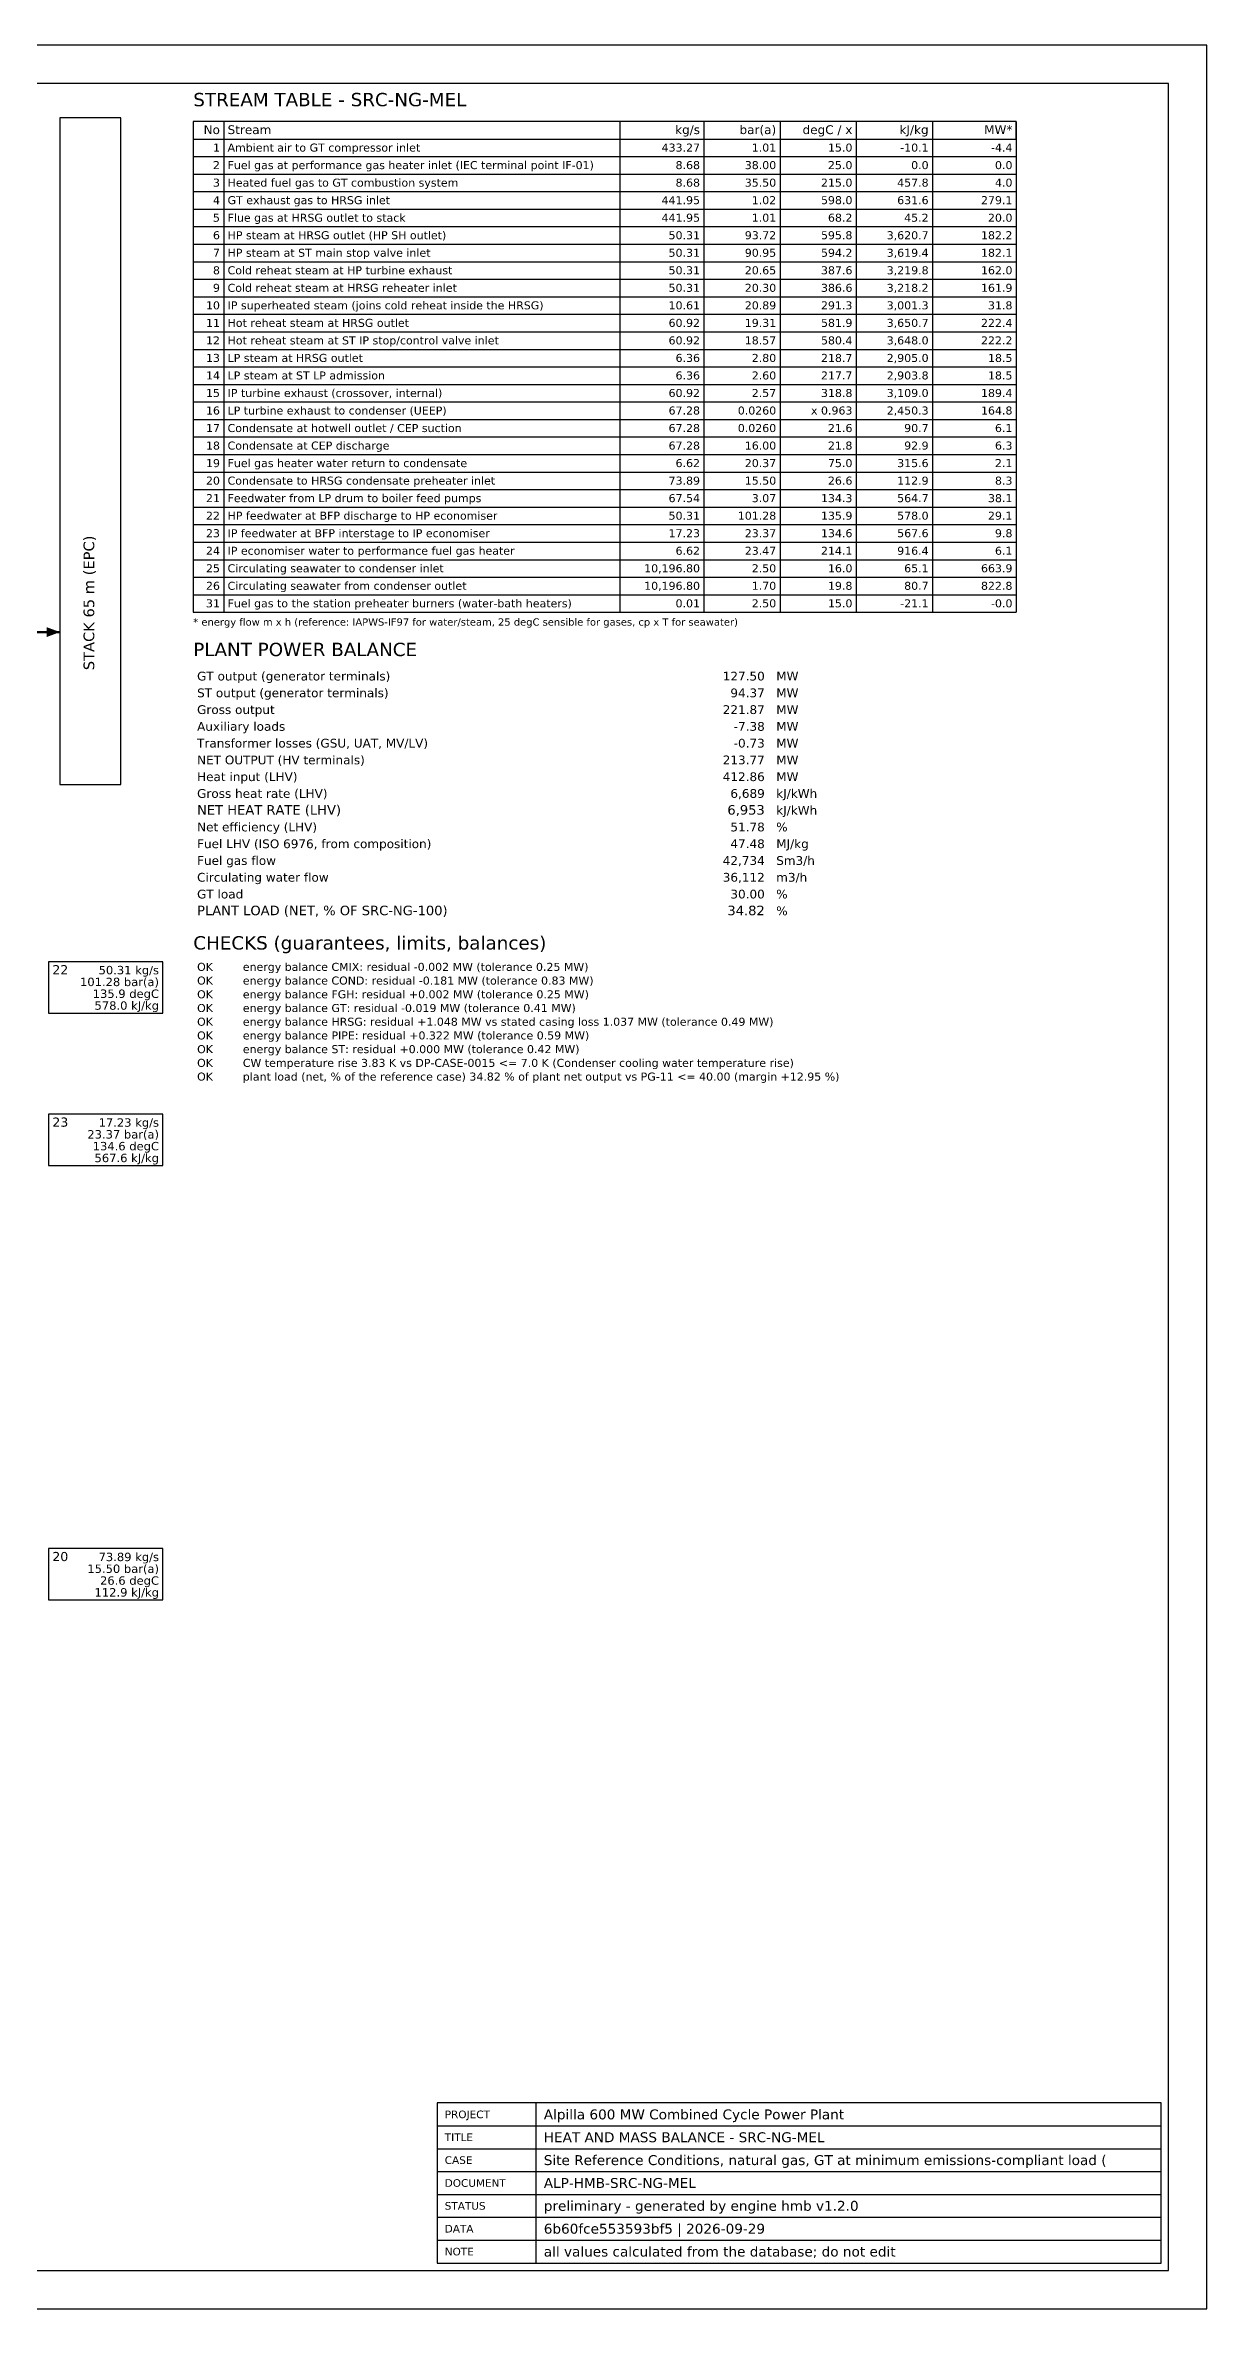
# Model space of a CAD drawing. Header units: millimetres. Extents: x 0 to 841, y 0 to 594.
# Drawn here: x 536 to 841, y 0 to 594 of the extents above; entities that cross this region are included whole.
import ezdxf
from ezdxf.enums import TextEntityAlignment as Align

# ---------------------------------------------------------------- set-up
doc = ezdxf.new("R2010")
doc.units = ezdxf.units.MM
for name, color, linetype in [('BORDER', 7, 'CONTINUOUS'), ('HMB-DATA', 8, 'Continuous'), ('HMB-EQPT', 7, 'Continuous'), ('HMB-GAS', 34, 'Continuous'), ('HMB-TABLE', 7, 'Continuous'), ('HMB-TAG', 7, 'Continuous'), ('TITLE', 7, 'CONTINUOUS')]:
    doc.layers.add(name, color=color, linetype=linetype)
doc.styles.add('ALPILLA', font='DejaVuSans.ttf')

msp = doc.modelspace()

# ---------------------------------------------------------------- hatches: boundary and pattern name
at = {"layer": 'HMB-GAS'}
h = msp.add_hatch(color=256, dxfattribs=at)
h.dxf.hatch_style = 1
h.paths.add_polyline_path([(540, 440), (536.5, 438.7), (536.5, 441.3)])

# ---------------------------------------------------------------- linework, layer by layer
at = {"layer": 'BORDER'}
for points in [[(0, 0), (841, 0), (841, 594), (0, 594)], [(10, 10), (831, 10), (831, 584), (10, 584)]]:
    msp.add_lwpolyline(points, close=True, dxfattribs=at)
at = {"layer": 'HMB-DATA'}
for points in [[(575, 574), (575, 445.2)], [(583, 574), (583, 445.2)], [(687, 574), (687, 445.2)], [(709, 574), (709, 445.2)], [(729, 574), (729, 445.2)], [(749, 574), (749, 445.2)], [(769, 574), (769, 445.2)], [(791, 574), (791, 445.2)], [(575, 564.8), (791, 564.8)], [(575, 560.2), (791, 560.2)], [(575, 555.6), (791, 555.6)], [(575, 551), (791, 551)], [(575, 546.4), (791, 546.4)], [(575, 541.8), (791, 541.8)], [(575, 537.2), (791, 537.2)], [(575, 532.6), (791, 532.6)], [(575, 528), (791, 528)], [(575, 523.4), (791, 523.4)], [(575, 518.8), (791, 518.8)], [(575, 514.2), (791, 514.2)], [(575, 509.6), (791, 509.6)], [(575, 505), (791, 505)], [(575, 500.4), (791, 500.4)], [(575, 495.8), (791, 495.8)], [(575, 491.2), (791, 491.2)], [(575, 486.6), (791, 486.6)], [(575, 482), (791, 482)], [(575, 477.4), (791, 477.4)], [(575, 472.8), (791, 472.8)], [(575, 468.2), (791, 468.2)], [(575, 463.6), (791, 463.6)], [(575, 459), (791, 459)], [(575, 454.4), (791, 454.4)], [(575, 449.8), (791, 449.8)], [(575, 445.2), (791, 445.2)]]:
    msp.add_lwpolyline(points, dxfattribs=at)
for points in [[(537, 340), (567, 340), (567, 353.5), (537, 353.5)], [(537, 300), (567, 300), (567, 313.5), (537, 313.5)], [(537, 186), (567, 186), (567, 199.5), (537, 199.5)]]:
    msp.add_lwpolyline(points, close=True, dxfattribs=at)
at = {"layer": 'HMB-EQPT'}
msp.add_lwpolyline([(540, 400), (556, 400), (556, 575), (540, 575)], close=True, dxfattribs=at)
at = {"layer": 'HMB-GAS', "lineweight": 50}
msp.add_lwpolyline([(520, 440), (540, 440)], dxfattribs=at)
at = {"layer": 'HMB-TABLE'}
msp.add_lwpolyline([(575, 569.4), (791, 569.4), (791, 574), (575, 574)], close=True, dxfattribs=at)
at = {"layer": 'TITLE'}
for p, q in [((665, 12), (665, 54)), ((639, 48), (829, 48)), ((639, 42), (829, 42)), ((639, 36), (829, 36)), ((639, 30), (829, 30)), ((639, 24), (829, 24)), ((639, 18), (829, 18))]:
    msp.add_line(p, q, dxfattribs=at)
msp.add_lwpolyline([(639, 12), (829, 12), (829, 54), (639, 54)], close=True, dxfattribs=at)

# ---------------------------------------------------------------- texts
at = {"layer": 'HMB-DATA', "style": 'ALPILLA'}
msp.add_text('* energy flow m x h (reference: IAPWS-IF97 for water/steam, 25 degC sensible for gases, cp x T for seawater)', height=1.9, dxfattribs=at).set_placement((575, 441.7))
for s, p in [('50.31 kg/s', (566, 350.2)), ('101.28 bar(a)', (566, 347.1)), ('135.9 degC', (566, 344)), ('578.0 kJ/kg', (566, 340.9)), ('23.37 bar(a)', (566, 307.1)), ('17.23 kg/s', (566, 310.2)), ('134.6 degC', (566, 304)), ('567.6 kJ/kg', (566, 300.9)), ('73.89 kg/s', (566, 196.2)), ('15.50 bar(a)', (566, 193.1)), ('26.6 degC', (566, 190)), ('112.9 kJ/kg', (566, 186.9))]:
    msp.add_text(s, height=2.2, dxfattribs=at).set_placement(p, align=Align.RIGHT)
at = {"layer": 'HMB-EQPT', "style": 'ALPILLA'}
msp.add_text('STACK 65 m (EPC)', height=2.8, rotation=90, dxfattribs=at).set_placement((549, 430))
at = {"layer": 'HMB-TABLE', "style": 'ALPILLA'}
for s, height, p in [('STREAM TABLE - SRC-NG-MEL', 3.5, (575, 578)), ('Stream', 2.3, (584, 570.7)), ('Ambient air to GT compressor inlet', 2.1, (584, 566.1)), ('Fuel gas at performance gas heater inlet (IEC terminal point IF-01)', 2.1, (584, 561.5)), ('Heated fuel gas to GT combustion system', 2.1, (584, 556.9)), ('GT exhaust gas to HRSG inlet', 2.1, (584, 552.3)), ('Flue gas at HRSG outlet to stack', 2.1, (584, 547.7)), ('HP steam at HRSG outlet (HP SH outlet)', 2.1, (584, 543.1)), ('HP steam at ST main stop valve inlet', 2.1, (584, 538.5)), ('Cold reheat steam at HP turbine exhaust', 2.1, (584, 533.9)), ('Cold reheat steam at HRSG reheater inlet', 2.1, (584, 529.3)), ('IP superheated steam (joins cold reheat inside the HRSG)', 2.1, (584, 524.7)), ('Hot reheat steam at HRSG outlet', 2.1, (584, 520.1)), ('Hot reheat steam at ST IP stop/control valve inlet', 2.1, (584, 515.5)), ('LP steam at HRSG outlet', 2.1, (584, 510.9)), ('LP steam at ST LP admission', 2.1, (584, 506.3)), ('IP turbine exhaust (crossover, internal)', 2.1, (584, 501.7)), ('LP turbine exhaust to condenser (UEEP)', 2.1, (584, 497.1)), ('Condensate at hotwell outlet / CEP suction', 2.1, (584, 492.5)), ('Condensate at CEP discharge', 2.1, (584, 487.9)), ('Fuel gas heater water return to condensate', 2.1, (584, 483.3)), ('Condensate to HRSG condensate preheater inlet', 2.1, (584, 478.7)), ('Feedwater from LP drum to boiler feed pumps', 2.1, (584, 474.1)), ('HP feedwater at BFP discharge to HP economiser', 2.1, (584, 469.5)), ('IP feedwater at BFP interstage to IP economiser', 2.1, (584, 464.9)), ('Circulating seawater to condenser inlet', 2.1, (584, 455.7)), ('IP economiser water to performance fuel gas heater', 2.1, (584, 460.3)), ('Circulating seawater from condenser outlet', 2.1, (584, 451.1)), ('Fuel gas to the station preheater burners (water-bath heaters)', 2.1, (584, 446.5)), ('PLANT POWER BALANCE', 3.5, (575, 433.7)), ('GT output (generator terminals)', 2.3, (576, 427.3)), ('MW', 2.3, (728, 427.3)), ('ST output (generator terminals)', 2.3, (576, 422.9)), ('MW', 2.3, (728, 422.9)), ('Auxiliary loads', 2.3, (576, 414.1)), ('Gross output', 2.3, (576, 418.5)), ('MW', 2.3, (728, 418.5)), ('MW', 2.3, (728, 414.1)), ('Transformer losses (GSU, UAT, MV/LV)', 2.3, (576, 409.7)), ('MW', 2.3, (728, 409.7)), ('NET OUTPUT (HV terminals)', 2.3, (576, 405.3)), ('MW', 2.3, (728, 405.3)), ('Gross heat rate (LHV)', 2.3, (576, 396.5)), ('Heat input (LHV)', 2.3, (576, 400.9)), ('kJ/kWh', 2.3, (728, 396.5)), ('MW', 2.3, (728, 400.9)), ('NET HEAT RATE (LHV)', 2.5, (576, 392.1)), ('kJ/kWh', 2.3, (728, 392.1)), ('Net efficiency (LHV)', 2.3, (576, 387.7)), ('%', 2.3, (728, 387.7)), ('Fuel LHV (ISO 6976, from composition)', 2.3, (576, 383.3)), ('Fuel gas flow', 2.3, (576, 378.9)), ('Sm3/h', 2.3, (728, 378.9)), ('MJ/kg', 2.3, (728, 383.3)), ('Circulating water flow', 2.3, (576, 374.5)), ('m3/h', 2.3, (728, 374.5)), ('GT load', 2.3, (576, 370.1)), ('PLANT LOAD (NET, % OF SRC-NG-100)', 2.5, (576, 365.7)), ('%', 2.3, (728, 370.1)), ('%', 2.3, (728, 365.7)), ('CHECKS (guarantees, limits, balances)', 3.5, (575, 356.7)), ('OK', 2.1, (576, 351.1)), ('energy balance CMIX: residual -0.002 MW (tolerance 0.25 MW)', 2.1, (588, 351.1)), ('OK', 2.1, (576, 347.5)), ('OK', 2.1, (576, 343.9)), ('energy balance COND: residual -0.181 MW (tolerance 0.83 MW)', 2.1, (588, 347.5)), ('energy balance FGH: residual +0.002 MW (tolerance 0.25 MW)', 2.1, (588, 343.9)), ('OK', 2.1, (576, 340.3)), ('OK', 2.1, (576, 336.7)), ('energy balance GT: residual -0.019 MW (tolerance 0.41 MW)', 2.1, (588, 340.3)), ('energy balance HRSG: residual +1.048 MW vs stated casing loss 1.037 MW (tolerance 0.49 MW)', 2.1, (588, 336.7)), ('OK', 2.1, (576, 333.1)), ('energy balance PIPE: residual +0.322 MW (tolerance 0.59 MW)', 2.1, (588, 333.1)), ('OK', 2.1, (576, 329.5)), ('OK', 2.1, (576, 325.9)), ('energy balance ST: residual +0.000 MW (tolerance 0.42 MW)', 2.1, (588, 329.5)), ('CW temperature rise 3.83 K vs DP-CASE-0015 <= 7.0 K (Condenser cooling water temperature rise)', 2.1, (588, 325.9)), ('OK', 2.1, (576, 322.3)), ('plant load (net, % of the reference case) 34.82 % of plant net output vs PG-11 <= 40.00 (margin +12.95 %)', 2.1, (588, 322.3))]:
    msp.add_text(s, height=height, dxfattribs=at).set_placement(p)
for s, height, p in [('No', 2.3, (582, 570.7)), ('kg/s', 2.3, (708, 570.7)), ('bar(a)', 2.3, (728, 570.7)), ('degC / x', 2.3, (748, 570.7)), ('kJ/kg', 2.3, (768, 570.7)), ('MW*', 2.3, (790, 570.7)), ('1', 2.1, (582, 566.1)), ('433.27', 2.1, (708, 566.1)), ('1.01', 2.1, (728, 566.1)), ('15.0', 2.1, (748, 566.1)), ('-10.1', 2.1, (768, 566.1)), ('-4.4', 2.1, (790, 566.1)), ('2', 2.1, (582, 561.5)), ('3', 2.1, (582, 556.9)), ('8.68', 2.1, (708, 561.5)), ('8.68', 2.1, (708, 556.9)), ('38.00', 2.1, (728, 561.5)), ('35.50', 2.1, (728, 556.9)), ('215.0', 2.1, (748, 556.9)), ('25.0', 2.1, (748, 561.5)), ('457.8', 2.1, (768, 556.9)), ('0.0', 2.1, (768, 561.5)), ('4.0', 2.1, (790, 556.9)), ('0.0', 2.1, (790, 561.5)), ('4', 2.1, (582, 552.3)), ('441.95', 2.1, (708, 552.3)), ('1.02', 2.1, (728, 552.3)), ('598.0', 2.1, (748, 552.3)), ('631.6', 2.1, (768, 552.3)), ('279.1', 2.1, (790, 552.3)), ('5', 2.1, (582, 547.7)), ('441.95', 2.1, (708, 547.7)), ('1.01', 2.1, (728, 547.7)), ('68.2', 2.1, (748, 547.7)), ('45.2', 2.1, (768, 547.7)), ('20.0', 2.1, (790, 547.7)), ('6', 2.1, (582, 543.1)), ('7', 2.1, (582, 538.5)), ('50.31', 2.1, (708, 543.1)), ('50.31', 2.1, (708, 538.5)), ('93.72', 2.1, (728, 543.1)), ('90.95', 2.1, (728, 538.5)), ('595.8', 2.1, (748, 543.1)), ('594.2', 2.1, (748, 538.5)), ('3,620.7', 2.1, (768, 543.1)), ('3,619.4', 2.1, (768, 538.5)), ('182.2', 2.1, (790, 543.1)), ('182.1', 2.1, (790, 538.5)), ('8', 2.1, (582, 533.9)), ('50.31', 2.1, (708, 533.9)), ('20.65', 2.1, (728, 533.9)), ('387.6', 2.1, (748, 533.9)), ('3,219.8', 2.1, (768, 533.9)), ('162.0', 2.1, (790, 533.9)), ('9', 2.1, (582, 529.3)), ('50.31', 2.1, (708, 529.3)), ('20.30', 2.1, (728, 529.3)), ('386.6', 2.1, (748, 529.3)), ('3,218.2', 2.1, (768, 529.3)), ('161.9', 2.1, (790, 529.3)), ('10', 2.1, (582, 524.7)), ('10.61', 2.1, (708, 524.7)), ('20.89', 2.1, (728, 524.7)), ('291.3', 2.1, (748, 524.7)), ('3,001.3', 2.1, (768, 524.7)), ('31.8', 2.1, (790, 524.7)), ('11', 2.1, (582, 520.1)), ('12', 2.1, (582, 515.5)), ('60.92', 2.1, (708, 520.1)), ('60.92', 2.1, (708, 515.5)), ('19.31', 2.1, (728, 520.1)), ('18.57', 2.1, (728, 515.5)), ('581.9', 2.1, (748, 520.1)), ('580.4', 2.1, (748, 515.5)), ('3,650.7', 2.1, (768, 520.1)), ('3,648.0', 2.1, (768, 515.5)), ('222.4', 2.1, (790, 520.1)), ('222.2', 2.1, (790, 515.5)), ('13', 2.1, (582, 510.9)), ('6.36', 2.1, (708, 510.9)), ('2.80', 2.1, (728, 510.9)), ('218.7', 2.1, (748, 510.9)), ('2,905.0', 2.1, (768, 510.9)), ('18.5', 2.1, (790, 510.9)), ('14', 2.1, (582, 506.3)), ('6.36', 2.1, (708, 506.3)), ('2.60', 2.1, (728, 506.3)), ('217.7', 2.1, (748, 506.3)), ('2,903.8', 2.1, (768, 506.3)), ('18.5', 2.1, (790, 506.3)), ('15', 2.1, (582, 501.7)), ('16', 2.1, (582, 497.1)), ('60.92', 2.1, (708, 501.7)), ('67.28', 2.1, (708, 497.1)), ('0.0260', 2.1, (728, 497.1)), ('2.57', 2.1, (728, 501.7)), ('x 0.963', 2.1, (748, 497.1)), ('318.8', 2.1, (748, 501.7)), ('3,109.0', 2.1, (768, 501.7)), ('2,450.3', 2.1, (768, 497.1)), ('189.4', 2.1, (790, 501.7)), ('164.8', 2.1, (790, 497.1)), ('17', 2.1, (582, 492.5)), ('67.28', 2.1, (708, 492.5)), ('0.0260', 2.1, (728, 492.5)), ('21.6', 2.1, (748, 492.5)), ('90.7', 2.1, (768, 492.5)), ('6.1', 2.1, (790, 492.5)), ('18', 2.1, (582, 487.9)), ('67.28', 2.1, (708, 487.9)), ('16.00', 2.1, (728, 487.9)), ('21.8', 2.1, (748, 487.9)), ('92.9', 2.1, (768, 487.9)), ('6.3', 2.1, (790, 487.9)), ('19', 2.1, (582, 483.3)), ('6.62', 2.1, (708, 483.3)), ('20.37', 2.1, (728, 483.3)), ('75.0', 2.1, (748, 483.3)), ('315.6', 2.1, (768, 483.3)), ('2.1', 2.1, (790, 483.3)), ('20', 2.1, (582, 478.7)), ('21', 2.1, (582, 474.1)), ('67.54', 2.1, (708, 474.1)), ('73.89', 2.1, (708, 478.7)), ('15.50', 2.1, (728, 478.7)), ('3.07', 2.1, (728, 474.1)), ('134.3', 2.1, (748, 474.1)), ('26.6', 2.1, (748, 478.7)), ('564.7', 2.1, (768, 474.1)), ('112.9', 2.1, (768, 478.7)), ('38.1', 2.1, (790, 474.1)), ('8.3', 2.1, (790, 478.7)), ('22', 2.1, (582, 469.5)), ('50.31', 2.1, (708, 469.5)), ('101.28', 2.1, (728, 469.5)), ('135.9', 2.1, (748, 469.5)), ('578.0', 2.1, (768, 469.5)), ('29.1', 2.1, (790, 469.5)), ('23', 2.1, (582, 464.9)), ('17.23', 2.1, (708, 464.9)), ('23.37', 2.1, (728, 464.9)), ('134.6', 2.1, (748, 464.9)), ('567.6', 2.1, (768, 464.9)), ('9.8', 2.1, (790, 464.9)), ('24', 2.1, (582, 460.3)), ('25', 2.1, (582, 455.7)), ('10,196.80', 2.1, (708, 455.7)), ('6.62', 2.1, (708, 460.3)), ('23.47', 2.1, (728, 460.3)), ('2.50', 2.1, (728, 455.7)), ('214.1', 2.1, (748, 460.3)), ('16.0', 2.1, (748, 455.7)), ('916.4', 2.1, (768, 460.3)), ('65.1', 2.1, (768, 455.7)), ('663.9', 2.1, (790, 455.7)), ('6.1', 2.1, (790, 460.3)), ('26', 2.1, (582, 451.1)), ('10,196.80', 2.1, (708, 451.1)), ('1.70', 2.1, (728, 451.1)), ('19.8', 2.1, (748, 451.1)), ('80.7', 2.1, (768, 451.1)), ('822.8', 2.1, (790, 451.1)), ('31', 2.1, (582, 446.5)), ('0.01', 2.1, (708, 446.5)), ('2.50', 2.1, (728, 446.5)), ('15.0', 2.1, (748, 446.5)), ('-21.1', 2.1, (768, 446.5)), ('-0.0', 2.1, (790, 446.5)), ('127.50', 2.3, (725, 427.3)), ('94.37', 2.3, (725, 422.9)), ('221.87', 2.3, (725, 418.5)), ('-7.38', 2.3, (725, 414.1)), ('-0.73', 2.3, (725, 409.7)), ('213.77', 2.3, (725, 405.3)), ('412.86', 2.3, (725, 400.9)), ('6,689', 2.3, (725, 396.5)), ('6,953', 2.5, (725, 392.1)), ('51.78', 2.3, (725, 387.7)), ('42,734', 2.3, (725, 378.9)), ('47.48', 2.3, (725, 383.3)), ('36,112', 2.3, (725, 374.5)), ('30.00', 2.3, (725, 370.1)), ('34.82', 2.5, (725, 365.7))]:
    msp.add_text(s, height=height, dxfattribs=at).set_placement(p, align=Align.RIGHT)
at = {"layer": 'HMB-TAG', "style": 'ALPILLA'}
for s, p in [('22', (538, 350.2)), ('23', (538, 310.2)), ('20', (538, 196.2))]:
    msp.add_text(s, height=2.4, dxfattribs=at).set_placement(p)
at = {"layer": 'TITLE', "style": 'ALPILLA'}
for s, height, p in [('PROJECT', 2, (641, 51)), ('Alpilla 600 MW Combined Cycle Power Plant', 2.6, (667, 51)), ('TITLE', 2, (641, 45)), ('HEAT AND MASS BALANCE - SRC-NG-MEL', 2.6, (667, 45)), ('CASE', 2, (641, 39)), ('Site Reference Conditions, natural gas, GT at minimum emissions-compliant load (', 2.6, (667, 39)), ('DOCUMENT', 2, (641, 33)), ('ALP-HMB-SRC-NG-MEL', 2.6, (667, 33)), ('STATUS', 2, (641, 27)), ('preliminary - generated by engine hmb v1.2.0', 2.6, (667, 27)), ('DATA', 2, (641, 21)), ('6b60fce553593bf5 | 2026-09-29', 2.6, (667, 21)), ('NOTE', 2, (641, 15)), ('all values calculated from the database; do not edit', 2.6, (667, 15))]:
    msp.add_text(s, height=height, dxfattribs=at).set_placement(p, align=Align.MIDDLE_LEFT)

doc.saveas('drawing.dxf')
